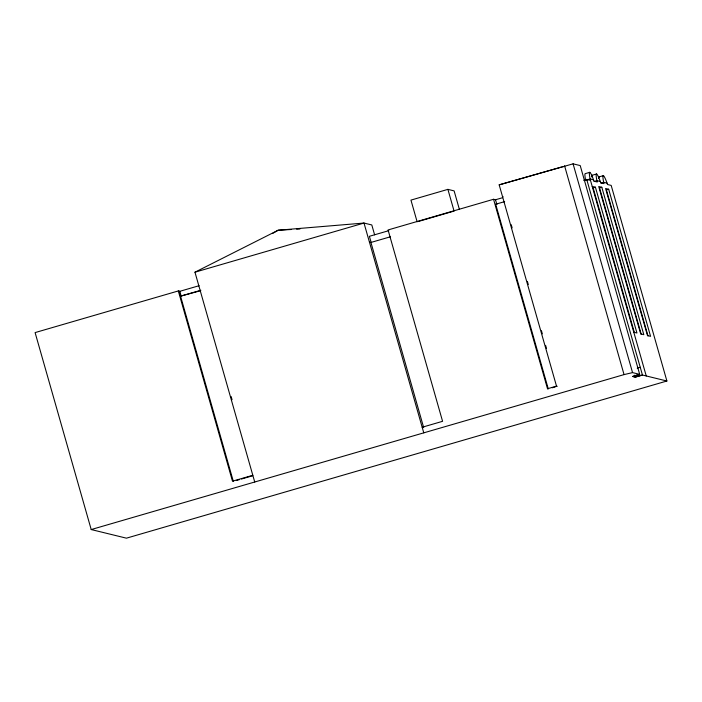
<?xml version="1.0" encoding="UTF-8"?>
<svg xmlns="http://www.w3.org/2000/svg" width="702" height="702" viewBox="0 0 702 702"><rect width="100%" height="100%" fill="white"/><g stroke="black" fill="none" stroke-linecap="round" stroke-linejoin="round"><path stroke-width="1.05" d="M272.499 233.52L278.159 230.23L364.005 223.052L371.806 224.956L374.614 234.828M254.729 482.002L194.963 272.2L278.159 230.23L291.225 229.501M633.143 376.526L639.68 374.35L580.212 165.575L573.078 163.829L499.175 184.854L556.51 386.126L557.274 386.311M199.114 285.705L179.809 291.312L178.308 290.944L35.1 332.59L91.207 529.554L624.052 374.605L632.546 372.604L639.68 374.35L633.037 376.562L635.389 377.079L642.444 375.026L666.9 381.01L611.179 185.407L607.484 184.503L607.098 183.143A20.533 2.001 73.8 0 0 603.659 182.301L600.982 183.082M459.424 209.512L454.124 190.891L447.894 189.364L410.951 200.105L417.137 221.823M194.963 272.2L364.005 223.052L423.771 432.844M561.512 167.05L499.175 184.854M502.527 197.727L495.524 199.763L493.55 199.28L388.066 229.949L442.576 421.314L422.174 427.246M418.164 221.525L454.08 211.083L447.894 189.364M388.776 230.668L369.392 236.302L371.156 242.506L369.427 242.085M589.794 172.323L585.328 173.622A20.533 2.001 73.8 0 0 585.626 180.282M592.119 175.281L596.595 173.982M493.55 199.28L547.516 388.741L548.28 388.926L495.673 204.238L504.668 201.623M200.877 290.259L180.554 296.165L200.544 290.725M583.704 180.3L586.723 179.422L590.479 180.344M390.321 236.811L370.937 242.453L423.683 427.615M586.521 180.019L590.092 178.984A20.533 2.001 73.8 0 1 593.532 179.826L593.918 181.186L597.279 182.002L596.884 180.642L594.208 181.423M598.894 176.939L603.36 175.64M633.748 332.221L636.951 333.011L595.419 187.206L593.146 187.873L634.38 332.625M601.816 187.267L598.718 186.513L640.715 333.933L643.813 334.687L601.816 187.267L599.543 187.934L641.233 334.292M608.678 189.25L605.589 188.496L647.49 335.582L650.578 336.346L608.678 189.25L606.396 189.909L647.999 335.951M547.516 388.741L556.51 386.126M552.281 387.767L555.282 386.89M252.817 475.28L232.494 481.186L178.308 290.944M236.363 480.501L239.417 479.615M241.444 479.027L252.623 475.781M637.214 368.155L640.242 367.278M639.68 374.35L632.625 376.404L635.389 377.079L642.444 375.026L586.723 179.422M666.9 381.01L126.43 538.171L91.207 529.554M562.451 166.83L564.329 166.383M296.665 229.194L299.938 229.01M593.532 179.826L590.092 178.984L646.244 375.956M600.324 181.485L596.884 180.642A20.533 2.001 73.8 0 1 600.324 181.485L600.71 182.845L604.045 183.661L603.659 182.301L607.098 183.143M592.216 186.425L595.419 187.206M502.544 196.665L503.15 196.814M495.673 204.238L496.884 204.536L495.524 199.763M634.836 375.14L635.389 377.079M573.078 163.829L632.546 372.604M564.583 165.83L624.052 374.605M511.24 224.71L512.144 227.86M527.386 281.379L528.281 284.521M541.435 330.695L542.33 333.845M545.621 345.384L546.516 348.534M231.151 396.551L232.055 399.71M179.809 291.312L181.239 296.332M179.124 291.146L233.318 481.388M598.473 178.562A20.533 2.001 73.8 0 1 599.28 177.229M591.698 176.913A20.533 2.001 73.8 0 1 592.506 175.57"/></g></svg>
